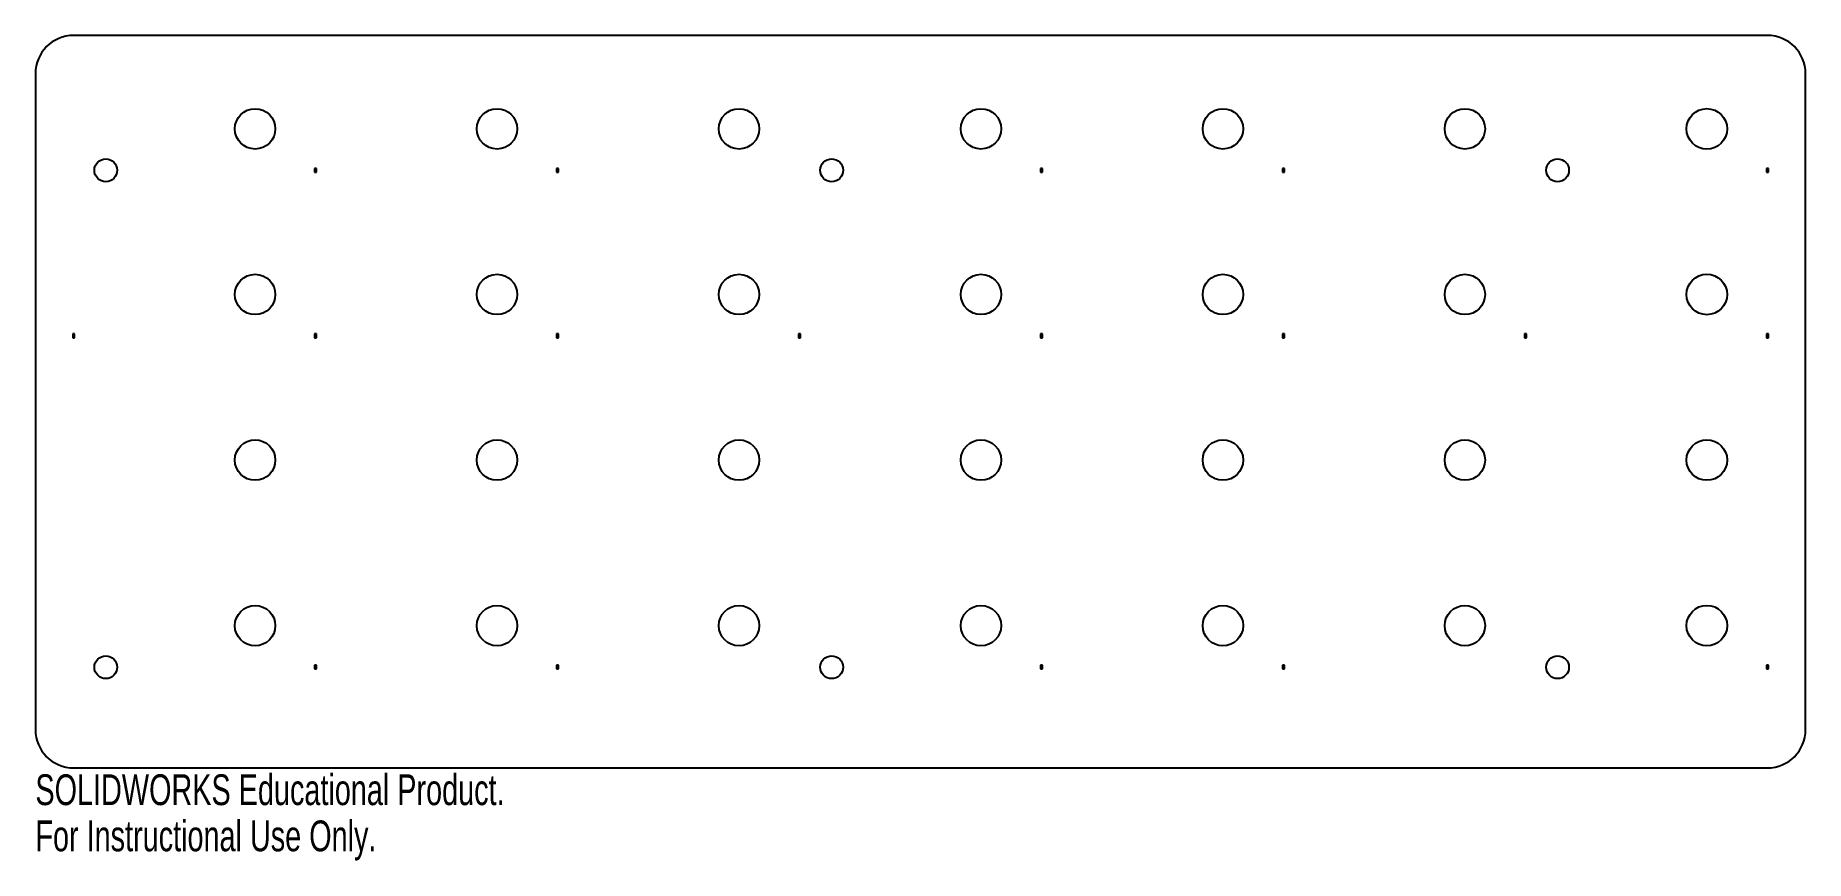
# Model space of a CAD drawing. Header units: millimetres. Extents: x -130 to 148, y -63 to 67.
import ezdxf

# ---------------------------------------------------------------- set-up
doc = ezdxf.new("R2010")
doc.units = ezdxf.units.MM
doc.styles.add('SLDTEXTSTYLE0', font='TXT', dxfattribs={"width": 0.7})

msp = doc.modelspace()

# ---------------------------------------------------------------- linework, layer by layer
at = {"color": 7, "linetype": 'Continuous', "lineweight": 25}
for p, q in [((142.5, 66.67), (-123.5, 66.67)), ((-129.5, 60.67), (-129.5, -42.33)), ((148.5, -42.33), (148.5, 60.67)), ((-85.35, 45.8), (-85.65, 45.8)), ((-85.65, 45.8), (-85.65, 45.2)), ((-85.65, 45.2), (-85.35, 45.2)), ((-85.35, 45.2), (-85.35, 45.8)), ((-47.35, 45.8), (-47.65, 45.8)), ((-47.65, 45.8), (-47.65, 45.2)), ((-47.65, 45.2), (-47.35, 45.2)), ((-47.35, 45.2), (-47.35, 45.8)), ((28.65, 45.8), (28.35, 45.8)), ((28.35, 45.8), (28.35, 45.2)), ((28.35, 45.2), (28.65, 45.2)), ((28.65, 45.2), (28.65, 45.8)), ((66.65, 45.8), (66.35, 45.8)), ((66.35, 45.8), (66.35, 45.2)), ((66.35, 45.2), (66.65, 45.2)), ((66.65, 45.2), (66.65, 45.8)), ((142.65, 45.8), (142.35, 45.8)), ((142.35, 45.8), (142.35, 45.2)), ((142.35, 45.2), (142.65, 45.2)), ((142.65, 45.2), (142.65, 45.8)), ((-123.34, 19.8), (-123.64, 19.8)), ((-123.64, 19.8), (-123.64, 19.2)), ((-123.34, 19.2), (-123.34, 19.8)), ((-85.35, 19.8), (-85.65, 19.8)), ((-85.65, 19.8), (-85.65, 19.2)), ((-85.35, 19.2), (-85.35, 19.8)), ((-47.35, 19.8), (-47.65, 19.8)), ((-47.65, 19.8), (-47.65, 19.2)), ((-47.35, 19.2), (-47.35, 19.8)), ((-9.35, 19.8), (-9.65, 19.8)), ((-9.65, 19.8), (-9.65, 19.2)), ((-9.35, 19.2), (-9.35, 19.8)), ((28.65, 19.8), (28.35, 19.8)), ((28.35, 19.8), (28.35, 19.2)), ((28.65, 19.2), (28.65, 19.8)), ((66.65, 19.8), (66.35, 19.8)), ((66.35, 19.8), (66.35, 19.2)), ((66.65, 19.2), (66.65, 19.8)), ((104.65, 19.8), (104.35, 19.8)), ((104.35, 19.8), (104.35, 19.2)), ((104.65, 19.2), (104.65, 19.8)), ((142.65, 19.8), (142.35, 19.8)), ((142.35, 19.8), (142.35, 19.2)), ((142.65, 19.2), (142.65, 19.8)), ((-123.64, 19.2), (-123.34, 19.2)), ((-85.65, 19.2), (-85.35, 19.2)), ((-47.65, 19.2), (-47.35, 19.2)), ((-9.65, 19.2), (-9.35, 19.2)), ((28.35, 19.2), (28.65, 19.2)), ((66.35, 19.2), (66.65, 19.2)), ((104.35, 19.2), (104.65, 19.2)), ((142.35, 19.2), (142.65, 19.2)), ((-85.35, -32.2), (-85.65, -32.2)), ((-85.65, -32.2), (-85.65, -32.8)), ((-85.65, -32.8), (-85.35, -32.8)), ((-85.35, -32.8), (-85.35, -32.2)), ((-47.35, -32.2), (-47.65, -32.2)), ((-47.65, -32.2), (-47.65, -32.8)), ((-47.65, -32.8), (-47.35, -32.8)), ((-47.35, -32.8), (-47.35, -32.2)), ((28.65, -32.2), (28.35, -32.2)), ((28.35, -32.2), (28.35, -32.8)), ((28.35, -32.8), (28.65, -32.8)), ((28.65, -32.8), (28.65, -32.2)), ((66.65, -32.2), (66.35, -32.2)), ((66.35, -32.2), (66.35, -32.8)), ((66.35, -32.8), (66.65, -32.8)), ((66.65, -32.8), (66.65, -32.2)), ((142.65, -32.2), (142.35, -32.2)), ((142.35, -32.2), (142.35, -32.8)), ((142.35, -32.8), (142.65, -32.8)), ((142.65, -32.8), (142.65, -32.2)), ((-123.5, -48.33), (142.5, -48.33))]:
    msp.add_line(p, q, dxfattribs=at)
for centre, radius in [((-95, 52), 3.17), ((-57, 52), 3.17), ((-19, 52), 3.17), ((19, 52), 3.17), ((56.99, 52), 3.17), ((94.99, 52), 3.17), ((132.99, 52), 3.18), ((-118.44, 45.5), 1.79), ((-4.45, 45.5), 1.79), ((109.55, 45.5), 1.79), ((-95, 26), 3.17), ((-57, 26), 3.17), ((-19, 26), 3.17), ((19, 26), 3.17), ((56.99, 26), 3.17), ((94.99, 26), 3.17), ((132.99, 26), 3.18), ((-95, 0), 3.17), ((-57, 0), 3.17), ((-19, 0), 3.17), ((19, 0), 3.17), ((56.99, 0), 3.17), ((94.99, 0), 3.17), ((132.99, 0), 3.18), ((-95, -26), 3.17), ((-57, -26), 3.17), ((-19, -26), 3.17), ((19, -26), 3.17), ((56.99, -26), 3.17), ((94.99, -26), 3.17), ((132.99, -26), 3.18), ((-118.44, -32.53), 1.79), ((-4.45, -32.53), 1.79), ((109.55, -32.53), 1.79)]:
    msp.add_circle(centre, radius, dxfattribs=at)
for centre, start, end in [((-123.5, 60.67), 90, 180), ((142.5, 60.67), 0, 90), ((-123.5, -42.33), 180, 270), ((142.5, -42.33), 270, 0)]:
    msp.add_arc(centre, 6, start, end, dxfattribs=at)

# ---------------------------------------------------------------- texts
at = {"color": 7, "linetype": 'Continuous', "char_height": 4.8336, "attachment_point": 1, "style": 'SLDTEXTSTYLE0'}
for s, insert in [('SOLIDWORKS Educational Product.', (-129.5, -49.34)), ('For Instructional Use Only.', (-129.5, -56.59))]:
    msp.add_mtext(s, dxfattribs=dict(at, insert=insert))

doc.saveas('drawing.dxf')
